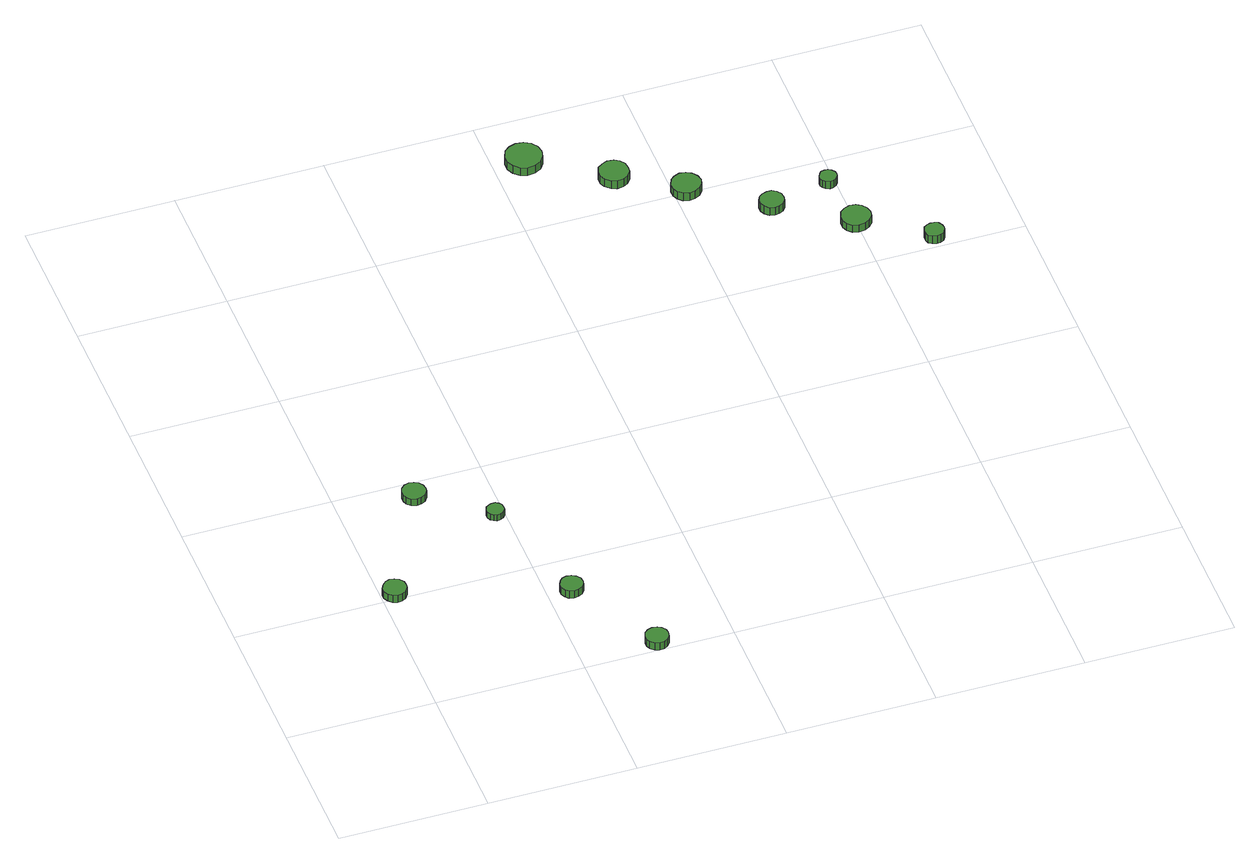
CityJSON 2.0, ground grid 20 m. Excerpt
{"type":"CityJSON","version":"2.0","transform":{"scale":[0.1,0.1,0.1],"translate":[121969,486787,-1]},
"CityObjects":{
"tree1":{"type":"SolitaryVegetationObject","attributes":{"function":"something"},"geometry":[{"type":"MultiSurface","lod":"1","boundaries":[[[0,1,2,3,4,5,6,7,8,9,10,11,12,13,14]],[[15,16,17,18,19,20,21,22,23,24,25,26,27,28,29]],[[0,29,28,1]],[[1,28,27,2]],[[2,27,26,3]],[[3,26,25,4]],[[4,25,24,5]],[[5,24,23,6]],[[6,23,22,7]],[[7,22,21,8]],[[8,21,20,9]],[[9,20,19,10]],[[10,19,18,11]],[[11,18,17,12]],[[12,17,16,13]],[[13,16,15,14]],[[14,15,29,0]]]}]},
"tree2":{"type":"SolitaryVegetationObject","attributes":{"function":"something"},"geometry":[{"type":"MultiSurface","lod":"1","boundaries":[[[30,31,32,33,34,35,36,37,38,39,40,41,42,43,44]],[[45,46,47,48,49,50,51,52,53,54,55,56,57,58,59]],[[30,59,58,31]],[[31,58,57,32]],[[32,57,56,33]],[[33,56,55,34]],[[34,55,54,35]],[[35,54,53,36]],[[36,53,52,37]],[[37,52,51,38]],[[38,51,50,39]],[[39,50,49,40]],[[40,49,48,41]],[[41,48,47,42]],[[42,47,46,43]],[[43,46,45,44]],[[44,45,59,30]]]}]},
"tree3":{"type":"SolitaryVegetationObject","attributes":{"function":"something"},"geometry":[{"type":"MultiSurface","lod":"1","boundaries":[[[60,61,62,63,64,65,66,67,68,69,70,71,72,73,74]],[[75,76,77,78,79,80,81,82,83,84,85,86,87,88,89]],[[60,89,88,61]],[[61,88,87,62]],[[62,87,86,63]],[[63,86,85,64]],[[64,85,84,65]],[[65,84,83,66]],[[66,83,82,67]],[[67,82,81,68]],[[68,81,80,69]],[[69,80,79,70]],[[70,79,78,71]],[[71,78,77,72]],[[72,77,76,73]],[[73,76,75,74]],[[74,75,89,60]]]}]},
"tree4":{"type":"SolitaryVegetationObject","attributes":{"function":"something"},"geometry":[{"type":"MultiSurface","lod":"1","boundaries":[[[90,91,92,93,94,95,96,97,98,99,100,101,102,103,104]],[[105,106,107,108,109,110,111,112,113,114,115,116,117,118,119]],[[90,119,118,91]],[[91,118,117,92]],[[92,117,116,93]],[[93,116,115,94]],[[94,115,114,95]],[[95,114,113,96]],[[96,113,112,97]],[[97,112,111,98]],[[98,111,110,99]],[[99,110,109,100]],[[100,109,108,101]],[[101,108,107,102]],[[102,107,106,103]],[[103,106,105,104]],[[104,105,119,90]]]}]},
"tree5":{"type":"SolitaryVegetationObject","attributes":{"function":"something"},"geometry":[{"type":"MultiSurface","lod":"1","boundaries":[[[120,121,122,123,124,125,126,127,128,129,130,131,132,133,134]],[[135,136,137,138,139,140,141,142,143,144,145,146,147,148,149]],[[120,149,148,121]],[[121,148,147,122]],[[122,147,146,123]],[[123,146,145,124]],[[124,145,144,125]],[[125,144,143,126]],[[126,143,142,127]],[[127,142,141,128]],[[128,141,140,129]],[[129,140,139,130]],[[130,139,138,131]],[[131,138,137,132]],[[132,137,136,133]],[[133,136,135,134]],[[134,135,149,120]]]}]},
"tree6":{"type":"SolitaryVegetationObject","attributes":{"function":"something"},"geometry":[{"type":"MultiSurface","lod":"1","boundaries":[[[150,151,152,153,154,155,156,157,158,159,160,161,162,163,164]],[[165,166,167,168,169,170,171,172,173,174,175,176,177,178,179]],[[150,179,178,151]],[[151,178,177,152]],[[152,177,176,153]],[[153,176,175,154]],[[154,175,174,155]],[[155,174,173,156]],[[156,173,172,157]],[[157,172,171,158]],[[158,171,170,159]],[[159,170,169,160]],[[160,169,168,161]],[[161,168,167,162]],[[162,167,166,163]],[[163,166,165,164]],[[164,165,179,150]]]}]},
"tree7":{"type":"SolitaryVegetationObject","attributes":{"function":"something"},"geometry":[{"type":"MultiSurface","lod":"1","boundaries":[[[180,181,182,183,184,185,186,187,188,189,190,191,192,193,194]],[[195,196,197,198,199,200,201,202,203,204,205,206,207,208,209]],[[180,209,208,181]],[[181,208,207,182]],[[182,207,206,183]],[[183,206,205,184]],[[184,205,204,185]],[[185,204,203,186]],[[186,203,202,187]],[[187,202,201,188]],[[188,201,200,189]],[[189,200,199,190]],[[190,199,198,191]],[[191,198,197,192]],[[192,197,196,193]],[[193,196,195,194]],[[194,195,209,180]]]}]},
"tree8":{"type":"SolitaryVegetationObject","attributes":{"function":"something"},"geometry":[{"type":"MultiSurface","lod":"1","boundaries":[[[210,211,212,213,214,215,216,217,218,219,220,221,222,223,224]],[[225,226,227,228,229,230,231,232,233,234,235,236,237,238,239]],[[210,239,238,211]],[[211,238,237,212]],[[212,237,236,213]],[[213,236,235,214]],[[214,235,234,215]],[[215,234,233,216]],[[216,233,232,217]],[[217,232,231,218]],[[218,231,230,219]],[[219,230,229,220]],[[220,229,228,221]],[[221,228,227,222]],[[222,227,226,223]],[[223,226,225,224]],[[224,225,239,210]]]}]},
"tree9":{"type":"SolitaryVegetationObject","attributes":{"function":"something"},"geometry":[{"type":"MultiSurface","lod":"1","boundaries":[[[240,241,242,243,244,245,246,247,248,249,250,251,252,253,254]],[[255,256,257,258,259,260,261,262,263,264,265,266,267,268,269]],[[240,269,268,241]],[[241,268,267,242]],[[242,267,266,243]],[[243,266,265,244]],[[244,265,264,245]],[[245,264,263,246]],[[246,263,262,247]],[[247,262,261,248]],[[248,261,260,249]],[[249,260,259,250]],[[250,259,258,251]],[[251,258,257,252]],[[252,257,256,253]],[[253,256,255,254]],[[254,255,269,240]]]}]},
"tree10":{"type":"SolitaryVegetationObject","attributes":{"function":"something"},"geometry":[{"type":"MultiSurface","lod":"1","boundaries":[[[270,271,272,273,274,275,276,277,278,279,280,281,282,283,284]],[[285,286,287,288,289,290,291,292,293,294,295,296,297,298,299]],[[270,299,298,271]],[[271,298,297,272]],[[272,297,296,273]],[[273,296,295,274]],[[274,295,294,275]],[[275,294,293,276]],[[276,293,292,277]],[[277,292,291,278]],[[278,291,290,279]],[[279,290,289,280]],[[280,289,288,281]],[[281,288,287,282]],[[282,287,286,283]],[[283,286,285,284]],[[284,285,299,270]]]}]},
"tree11":{"type":"SolitaryVegetationObject","attributes":{"function":"something"},"geometry":[{"type":"MultiSurface","lod":"1","boundaries":[[[300,301,302,303,304,305,306,307,308,309,310,311,312,313,314]],[[315,316,317,318,319,320,321,322,323,324,325,326,327,328,329]],[[300,329,328,301]],[[301,328,327,302]],[[302,327,326,303]],[[303,326,325,304]],[[304,325,324,305]],[[305,324,323,306]],[[306,323,322,307]],[[307,322,321,308]],[[308,321,320,309]],[[309,320,319,310]],[[310,319,318,311]],[[311,318,317,312]],[[312,317,316,313]],[[313,316,315,314]],[[314,315,329,300]]]}]},
"tree12":{"type":"SolitaryVegetationObject","attributes":{"function":"something"},"geometry":[{"type":"MultiSurface","lod":"1","boundaries":[[[330,331,332,333,334,335,336,337,338,339,340,341,342,343,344]],[[345,346,347,348,349,350,351,352,353,354,355,356,357,358,359]],[[330,359,358,331]],[[331,358,357,332]],[[332,357,356,333]],[[333,356,355,334]],[[334,355,354,335]],[[335,354,353,336]],[[336,353,352,337]],[[337,352,351,338]],[[338,351,350,339]],[[339,350,349,340]],[[340,349,348,341]],[[341,348,347,342]],[[342,347,346,343]],[[343,346,345,344]],[[344,345,359,330]]]}]}
},
"vertices":[
[34,210,19],[33,216,19],[29,222,19],[23,225,19],[17,226,19],[11,224,19],[6,219,19],[3,213,19],[3,207,19],[6,201,19],[11,196,19],[17,194,19],[23,195,19],[29,198,19],[33,204,19],[33,204,7],[29,198,7],[23,195,7],[17,194,7],[11,196,7],[6,201,7],[3,207,7],[3,213,7],[6,219,7],[11,224,7],[17,226,7],[23,225,7],[29,222,7],[33,216,7],[34,210,7],
[117,373,19],[116,379,19],[112,385,19],[106,388,19],[100,389,19],[93,387,19],[88,382,19],[86,376,19],[86,370,19],[88,364,19],[93,359,19],[100,357,19],[106,358,19],[112,361,19],[116,367,19],[116,367,8],[112,361,8],[106,358,8],[100,357,8],[93,359,8],[88,364,8],[86,370,8],[86,376,8],[88,382,8],[93,387,8],[100,389,8],[106,388,8],[112,385,8],[116,379,8],[117,373,8],
[247,143,19],[246,149,19],[242,154,19],[236,157,19],[230,158,19],[224,156,19],[220,152,19],[217,146,19],[217,140,19],[220,134,19],[224,130,19],[230,128,19],[236,129,19],[242,132,19],[246,137,19],[246,137,7],[242,132,7],[236,129,7],[230,128,7],[224,130,7],[220,134,7],[217,140,7],[217,146,7],[220,152,7],[224,156,7],[230,158,7],[236,157,7],[242,154,7],[246,149,7],[247,143,7],
[199,308,18],[198,313,18],[195,317,18],[191,319,18],[186,319,18],[182,318,18],[178,315,18],[176,310,18],[176,306,18],[178,301,18],[182,298,18],[186,296,18],[191,297,18],[195,299,18],[198,303,18],[198,303,8],[195,299,8],[191,297,8],[186,296,8],[182,298,8],[178,301,8],[176,306,8],[176,310,8],[178,315,8],[182,318,8],[186,319,8],[191,319,8],[195,317,8],[198,313,8],[199,308,8],
[317,16,19],[316,22,19],[312,27,19],[307,30,19],[300,31,19],[294,29,19],[289,25,19],[287,19,19],[287,12,19],[289,7,19],[294,2,19],[300,0,19],[307,1,19],[312,4,19],[316,9,19],[316,9,7],[312,4,7],[307,1,7],[300,0,7],[294,2,7],[289,7,7],[287,12,7],[287,19,7],[289,25,7],[294,29,7],[300,31,7],[307,30,7],[312,27,7],[316,22,7],[317,16,7],
[460,909,32],[458,919,32],[452,927,32],[443,932,32],[433,933,32],[424,930,32],[416,924,32],[412,914,32],[412,904,32],[416,895,32],[424,888,32],[433,885,32],[443,886,32],[452,891,32],[458,899,32],[458,899,19],[452,891,19],[443,886,19],[433,885,19],[424,888,19],[416,895,19],[412,904,19],[412,914,19],[416,924,19],[424,930,19],[433,933,19],[443,932,19],[452,927,19],[458,919,19],[460,909,19],
[553,844,32],[552,852,32],[547,859,32],[540,863,32],[531,864,32],[524,861,32],[517,856,32],[514,848,32],[514,840,32],[517,833,32],[524,827,32],[531,824,32],[540,825,32],[547,829,32],[552,836,32],[552,836,19],[547,829,19],[540,825,19],[531,824,19],[524,827,19],[517,833,19],[514,840,19],[514,848,19],[517,856,19],[524,861,19],[531,864,19],[540,863,19],[547,859,19],[552,852,19],[553,844,19],
[632,791,33],[630,799,33],[625,806,33],[618,810,33],[610,811,33],[602,808,33],[596,803,33],[593,795,33],[593,787,33],[596,780,33],[602,774,33],[610,772,33],[618,773,33],[625,777,33],[630,783,33],[630,783,20],[625,777,20],[618,773,20],[610,772,20],[602,774,20],[596,780,20],[593,787,20],[593,795,20],[596,803,20],[602,808,20],[610,811,20],[618,810,20],[625,806,20],[630,799,20],[632,791,20],
[720,726,33],[719,733,33],[715,738,33],[709,742,33],[703,742,33],[696,740,33],[691,736,33],[688,730,33],[688,723,33],[691,717,33],[696,712,33],[703,710,33],[709,711,33],[715,714,33],[719,720,33],[719,720,20],[715,714,20],[709,711,20],[703,710,20],[696,712,20],[691,717,20],[688,723,20],[688,730,20],[691,736,20],[696,740,20],[703,742,20],[709,742,20],[715,738,20],[719,733,20],[720,726,20],
[815,664,32],[813,672,32],[808,679,32],[801,683,32],[793,684,32],[785,681,32],[779,676,32],[776,668,32],[776,660,32],[779,653,32],[785,647,32],[793,645,32],[801,646,32],[808,650,32],[813,656,32],[813,656,20],[808,650,20],[801,646,20],[793,645,20],[785,647,20],[779,653,20],[776,660,20],[776,668,20],[779,676,20],[785,681,20],[793,684,20],[801,683,20],[808,679,20],[813,672,20],[815,664,20],
[798,746,32],[797,750,32],[794,754,32],[790,757,32],[785,757,32],[780,756,32],[777,752,32],[775,748,32],[775,743,32],[777,739,32],[780,736,32],[785,734,32],[790,735,32],[794,737,32],[797,741,32],[797,741,20],[794,737,20],[790,735,20],[785,734,20],[780,736,20],[777,739,20],[775,743,20],[775,748,20],[777,752,20],[780,756,20],[785,757,20],[790,757,20],[794,754,20],[797,750,20],[798,746,20],
[893,606,32],[892,611,32],[889,616,32],[884,618,32],[879,619,32],[873,617,32],[869,614,32],[867,609,32],[867,603,32],[869,598,32],[873,595,32],[879,593,32],[884,594,32],[889,596,32],[892,601,32],[892,601,19],[889,596,19],[884,594,19],[879,593,19],[873,595,19],[869,598,19],[867,603,19],[867,609,19],[869,614,19],[873,617,19],[879,619,19],[884,618,19],[889,616,19],[892,611,19],[893,606,19]
]}
